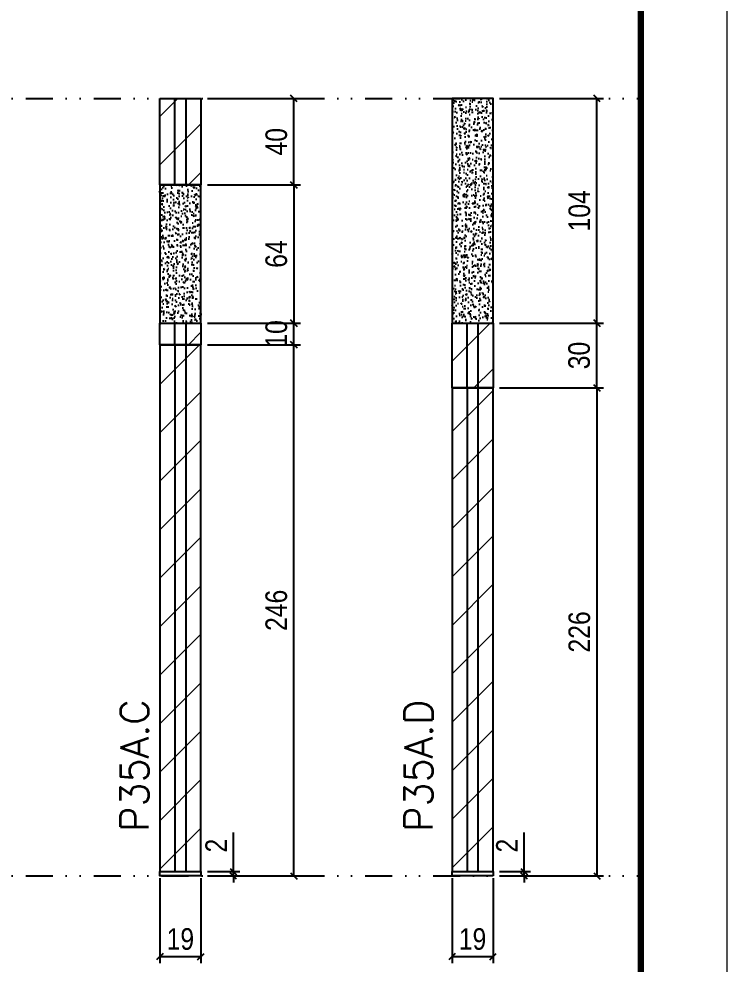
# Model space of a CAD drawing. Extents: x 2949 to 9203, y -16089 to 12527.
# Drawn here: x 4105.9 to 4434, y -11144.3 to -10706.6 of the extents above; entities that cross this region are included whole.
import ezdxf

# ---------------------------------------------------------------- set-up
doc = ezdxf.new("R2010")
doc.units = 0
doc.linetypes.add('DASHED', pattern=[0.75, 0.5, -0.25])
doc.linetypes.add('DIVIDE2', pattern=[0.625, 0.25, -0.125, 0, -0.125, 0, -0.125])
for name, color, linetype in [('COTA', 241, 'Continuous'), ('Nível', 160, 'Continuous'), ('Painéis', 200, 'Continuous'), ('SARR_2.2x7', 40, 'Continuous')]:
    doc.layers.add(name, color=color, linetype=linetype)
for name, color, linetype, lineweight in [('Folhas', 255, 'Continuous', 9), ('Hachura', 251, 'Continuous', 9), ('SARRAFO DE PRESSAO', 251, 'DASHED', 9), ('Texto Seção', 7, 'Continuous', 15)]:
    doc.layers.add(name, color=color, linetype=linetype, lineweight=lineweight)
doc.styles.add('COTA TECNICA', font='techl___.ttf', dxfattribs={"height": 10})
doc.styles.add('COTA TECNICA-50', font='techl___.ttf', dxfattribs={"height": 10})
doc.styles.add('REGUA-120', font='ROMANS.shx', dxfattribs={"height": 15})
doc.dimstyles.new('COTA PAINEL-50', dxfattribs={"dimtxt": 10, "dimasz": 3, "dimexe": 3, "dimexo": 3, "dimgap": 3, "dimtad": 1, "dimdec": 1, "dimzin": 12, "dimdsep": 46, "dimtxsty": 'COTA TECNICA-50', "dimblk1": 'OBLIQUE', "dimblk2": 'OBLIQUE', "dimsah": 1, "dimcen": 0.9, "dimclrd": 4, "dimclre": 4, "dimclrt": 240, "dimadec": 1, "dimazin": 3, "dimtfac": 1, "dimtdec": 1, "dimtmove": 0, "dimatfit": 3, "dimfxl": 1, "dimtolj": 1, "dimtzin": 12, "dimarcsym": 0})
doc.dimstyles.new('PAINEL', dxfattribs={"dimtxt": 10, "dimasz": 3, "dimexe": 3, "dimexo": 3, "dimgap": 3, "dimtad": 1, "dimdec": 1, "dimzin": 12, "dimdsep": 46, "dimtxsty": 'COTA TECNICA', "dimblk1": 'OBLIQUE', "dimblk2": 'OBLIQUE', "dimsah": 1, "dimcen": 0.9, "dimclrd": 4, "dimclre": 4, "dimclrt": 240, "dimadec": 1, "dimazin": 3, "dimtfac": 1, "dimtdec": 1, "dimtmove": 0, "dimatfit": 3, "dimfxl": 1, "dimtolj": 1, "dimtzin": 12, "dimarcsym": 0})
pattern_1 = [(45, (-127670.467, -38793.522), (-11.2253202, 11.2253202), [])]

# ---------------------------------------------------------------- blocks, each defined once
blk = doc.blocks.new('9999999999')
at = {"layer": 'Folhas'}
blk.add_lwpolyline([(98138.98, 34190.21), (99623.98, 34190.21), (99623.98, 35240.21), (98138.98, 35240.21)], close=True, dxfattribs=at)
at = {"layer": 'Folhas', "color": 30, "const_width": 3}
blk.add_lwpolyline([(98213.98, 34230.21), (99583.98, 34230.21), (99583.98, 35200.21), (98213.98, 35200.21)], close=True, dxfattribs=at)
blk = doc.blocks.new('_Oblique')
at = {"color": 0, "linetype": 'ByBlock', "lineweight": -2}
blk.add_line((-0.5, -0.5), (0.5, 0.5), dxfattribs=at)
blk = doc.blocks.new('*D2685')
at = {"layer": 'COTA', "color": 4, "lineweight": -2, "transparency": 16777216}
for p, q in [((4171.24, -11104.48), (4171.24, -11143.83)), ((4190.24, -11104.48), (4190.24, -11143.83)), ((4171.24, -11140.83), (4190.24, -11140.83))]:
    blk.add_line(p, q, dxfattribs=at)
at = {"layer": 'Defpoints', "color": 0, "transparency": 16777216}
for p in [(4171.24, -11101.48), (4190.24, -11101.48), (4190.24, -11140.83)]:
    blk.add_point(p, dxfattribs=at)
at = {"layer": 'COTA', "color": 4, "lineweight": -2, "transparency": 16777216, "xscale": 3, "yscale": 3, "zscale": 3, "rotation": 180}
blk.add_blockref('_Oblique', (4171.24, -11140.83), dxfattribs=at)
at = {"layer": 'COTA', "color": 4, "lineweight": -2, "transparency": 16777216, "xscale": 3, "yscale": 3, "zscale": 3}
blk.add_blockref('_Oblique', (4190.24, -11140.83), dxfattribs=at)
at = {"layer": 'COTA', "color": 240, "transparency": 16777216, "insert": (4180.74, -11132.74), "char_height": 10, "attachment_point": 5, "style": 'COTA TECNICA'}
blk.add_mtext('\\A1;19', dxfattribs=at)
blk = doc.blocks.new('*D2686')
at = {"layer": 'COTA', "color": 4, "lineweight": -2, "transparency": 16777216}
for p, q in [((4306.6, -11104.48), (4306.6, -11143.83)), ((4325.6, -11104.48), (4325.6, -11143.83)), ((4306.6, -11140.83), (4325.6, -11140.83))]:
    blk.add_line(p, q, dxfattribs=at)
at = {"layer": 'Defpoints', "color": 0, "transparency": 16777216}
for p in [(4306.6, -11101.48), (4325.6, -11101.48), (4325.6, -11140.83)]:
    blk.add_point(p, dxfattribs=at)
at = {"layer": 'COTA', "color": 4, "lineweight": -2, "transparency": 16777216, "xscale": 3, "yscale": 3, "zscale": 3, "rotation": 180}
blk.add_blockref('_Oblique', (4306.6, -11140.83), dxfattribs=at)
at = {"layer": 'COTA', "color": 4, "lineweight": -2, "transparency": 16777216, "xscale": 3, "yscale": 3, "zscale": 3}
blk.add_blockref('_Oblique', (4325.6, -11140.83), dxfattribs=at)
at = {"layer": 'COTA', "color": 240, "transparency": 16777216, "insert": (4316.1, -11132.74), "char_height": 10, "attachment_point": 5, "style": 'COTA TECNICA'}
blk.add_mtext('\\A1;19', dxfattribs=at)
blk = doc.blocks.new('*D2687')
at = {"layer": 'COTA', "color": 4, "lineweight": -2, "transparency": 16777216}
for p, q in [((4328.6, -10877.48), (4376.73, -10877.48)), ((4373.73, -10877.48), (4373.73, -11103.48)), ((4328.6, -11103.48), (4376.73, -11103.48))]:
    blk.add_line(p, q, dxfattribs=at)
at = {"layer": 'Defpoints', "color": 0, "transparency": 16777216}
for p in [(4325.6, -10877.48), (4325.6, -11103.48), (4373.73, -11103.48)]:
    blk.add_point(p, dxfattribs=at)
at = {"layer": 'COTA', "color": 4, "lineweight": -2, "transparency": 16777216, "xscale": 3, "yscale": 3, "zscale": 3}
for p, rotation in [((4373.73, -10877.48), 90), ((4373.73, -11103.48), 270)]:
    blk.add_blockref('_Oblique', p, dxfattribs=dict(at, rotation=rotation))
at = {"layer": 'COTA', "color": 240, "transparency": 16777216, "insert": (4365.62, -10990.48), "char_height": 10, "attachment_point": 5, "rotation": 90, "style": 'COTA TECNICA'}
blk.add_mtext('\\A1;226', dxfattribs=at)
blk = doc.blocks.new('*D2688')
at = {"layer": 'COTA', "color": 4, "lineweight": -2, "transparency": 16777216}
for p, q in [((4328.6, -10743.48), (4376.73, -10743.48)), ((4373.73, -10847.48), (4373.73, -10743.48)), ((4328.6, -10847.48), (4376.73, -10847.48))]:
    blk.add_line(p, q, dxfattribs=at)
at = {"layer": 'Defpoints', "color": 0, "transparency": 16777216}
for p in [(4325.6, -10743.48), (4373.73, -10743.48), (4325.6, -10847.48)]:
    blk.add_point(p, dxfattribs=at)
at = {"layer": 'COTA', "color": 4, "lineweight": -2, "transparency": 16777216, "xscale": 3, "yscale": 3, "zscale": 3}
for p, rotation in [((4373.73, -10743.48), 90), ((4373.73, -10847.48), 270)]:
    blk.add_blockref('_Oblique', p, dxfattribs=dict(at, rotation=rotation))
at = {"layer": 'COTA', "color": 240, "transparency": 16777216, "insert": (4365.62, -10795.48), "char_height": 10, "attachment_point": 5, "rotation": 90, "style": 'COTA TECNICA'}
blk.add_mtext('\\A1;104', dxfattribs=at)
blk = doc.blocks.new('*D2689')
at = {"layer": 'COTA', "color": 4, "lineweight": -2, "transparency": 16777216}
for p, q in [((4193.24, -10857.48), (4236.32, -10857.48)), ((4233.32, -11103.48), (4233.32, -10857.48)), ((4193.24, -11103.48), (4236.32, -11103.48))]:
    blk.add_line(p, q, dxfattribs=at)
at = {"layer": 'Defpoints', "color": 0, "transparency": 16777216}
for p in [(4190.24, -10857.48), (4233.32, -10857.48), (4190.24, -11103.48)]:
    blk.add_point(p, dxfattribs=at)
at = {"layer": 'COTA', "color": 4, "lineweight": -2, "transparency": 16777216, "xscale": 3, "yscale": 3, "zscale": 3}
for p, rotation in [((4233.32, -10857.48), 90), ((4233.32, -11103.48), 270)]:
    blk.add_blockref('_Oblique', p, dxfattribs=dict(at, rotation=rotation))
at = {"layer": 'COTA', "color": 240, "transparency": 16777216, "insert": (4225.22, -10980.48), "char_height": 10, "attachment_point": 5, "rotation": 90, "style": 'COTA TECNICA'}
blk.add_mtext('\\A1;246', dxfattribs=at)
blk = doc.blocks.new('*D2690')
at = {"layer": 'COTA', "color": 4, "lineweight": -2, "transparency": 16777216}
for p, q in [((4205.32, -11101.48), (4205.32, -11083.37)), ((4193.24, -11101.48), (4208.32, -11101.48)), ((4193.24, -11103.48), (4208.32, -11103.48)), ((4205.32, -11103.48), (4205.32, -11101.48)), ((4205.32, -11103.48), (4205.32, -11106.48))]:
    blk.add_line(p, q, dxfattribs=at)
at = {"layer": 'Defpoints', "color": 0, "transparency": 16777216}
for p in [(4190.24, -11101.48), (4190.24, -11103.48), (4205.32, -11101.48)]:
    blk.add_point(p, dxfattribs=at)
at = {"layer": 'COTA', "color": 4, "lineweight": -2, "transparency": 16777216, "xscale": 3, "yscale": 3, "zscale": 3}
for p, rotation in [((4205.32, -11101.48), 270), ((4205.32, -11103.48), 90)]:
    blk.add_blockref('_Oblique', p, dxfattribs=dict(at, rotation=rotation))
at = {"layer": 'COTA', "color": 240, "transparency": 16777216, "insert": (4197.32, -11089.43), "char_height": 10, "attachment_point": 5, "rotation": 90, "style": 'COTA TECNICA-50'}
blk.add_mtext('\\A1;2', dxfattribs=at)
blk = doc.blocks.new('*D2705')
at = {"layer": 'COTA', "color": 4, "linetype": 'ByBlock', "lineweight": -2, "transparency": 16777216}
for p, q in [((4193.24, -10783.48), (4236.32, -10783.48)), ((4233.32, -10783.48), (4233.32, -10847.48)), ((4193.24, -10847.48), (4236.32, -10847.48))]:
    blk.add_line(p, q, dxfattribs=at)
at = {"layer": 'Defpoints', "color": 0, "linetype": 'ByBlock', "transparency": 16777216}
for p in [(4190.24, -10783.48), (4190.24, -10847.48), (4233.32, -10847.48)]:
    blk.add_point(p, dxfattribs=at)
at = {"layer": 'COTA', "color": 4, "linetype": 'ByBlock', "lineweight": -2, "transparency": 16777216, "xscale": 3, "yscale": 3, "zscale": 3}
for p, rotation in [((4233.32, -10783.48), 90), ((4233.32, -10847.48), 270)]:
    blk.add_blockref('_Oblique', p, dxfattribs=dict(at, rotation=rotation))
at = {"layer": 'COTA', "color": 240, "linetype": 'ByBlock', "transparency": 16777216, "insert": (4225.22, -10815.48), "char_height": 10, "attachment_point": 5, "rotation": 90, "style": 'COTA TECNICA'}
blk.add_mtext('\\A1;64', dxfattribs=at)
blk = doc.blocks.new('*D2706')
at = {"layer": 'COTA', "color": 4, "linetype": 'ByBlock', "lineweight": -2, "transparency": 16777216}
for p, q in [((4340.01, -11101.48), (4340.01, -11083.37)), ((4328.6, -11101.48), (4343.01, -11101.48)), ((4328.6, -11103.48), (4343.01, -11103.48)), ((4340.01, -11103.48), (4340.01, -11101.48)), ((4340.01, -11103.48), (4340.01, -11106.48))]:
    blk.add_line(p, q, dxfattribs=at)
at = {"layer": 'Defpoints', "color": 0, "linetype": 'ByBlock', "transparency": 16777216}
for p in [(4325.6, -11101.48), (4325.6, -11103.48), (4340.01, -11101.48)]:
    blk.add_point(p, dxfattribs=at)
at = {"layer": 'COTA', "color": 4, "linetype": 'ByBlock', "lineweight": -2, "transparency": 16777216, "xscale": 3, "yscale": 3, "zscale": 3}
for p, rotation in [((4340.01, -11101.48), 270), ((4340.01, -11103.48), 90)]:
    blk.add_blockref('_Oblique', p, dxfattribs=dict(at, rotation=rotation))
at = {"layer": 'COTA', "color": 240, "linetype": 'ByBlock', "transparency": 16777216, "insert": (4332.01, -11089.43), "char_height": 10, "attachment_point": 5, "rotation": 90, "style": 'COTA TECNICA'}
blk.add_mtext('\\A1;2', dxfattribs=at)
blk = doc.blocks.new('*D2723')
at = {"layer": 'COTA', "color": 4, "lineweight": -2, "transparency": 16777216}
for p, q in [((4193.24, -10743.48), (4236.32, -10743.48)), ((4233.32, -10783.48), (4233.32, -10743.48)), ((4193.24, -10783.48), (4236.32, -10783.48))]:
    blk.add_line(p, q, dxfattribs=at)
at = {"layer": 'Defpoints', "color": 0, "transparency": 16777216}
for p in [(4190.24, -10743.48), (4233.32, -10743.48), (4190.24, -10783.48)]:
    blk.add_point(p, dxfattribs=at)
at = {"layer": 'COTA', "color": 4, "lineweight": -2, "transparency": 16777216, "xscale": 3, "yscale": 3, "zscale": 3}
for p, rotation in [((4233.32, -10743.48), 90), ((4233.32, -10783.48), 270)]:
    blk.add_blockref('_Oblique', p, dxfattribs=dict(at, rotation=rotation))
at = {"layer": 'COTA', "color": 240, "transparency": 16777216, "insert": (4225.22, -10763.48), "char_height": 10, "attachment_point": 5, "rotation": 90, "style": 'COTA TECNICA'}
blk.add_mtext('\\A1;40', dxfattribs=at)
blk = doc.blocks.new('*D2724')
at = {"layer": 'COTA', "color": 4, "lineweight": -2, "transparency": 16777216}
for p, q in [((4328.6, -10847.48), (4376.73, -10847.48)), ((4373.73, -10877.48), (4373.73, -10847.48)), ((4328.6, -10877.48), (4376.73, -10877.48))]:
    blk.add_line(p, q, dxfattribs=at)
at = {"layer": 'Defpoints', "color": 0, "transparency": 16777216}
for p in [(4325.6, -10847.48), (4373.73, -10847.48), (4325.6, -10877.48)]:
    blk.add_point(p, dxfattribs=at)
at = {"layer": 'COTA', "color": 4, "lineweight": -2, "transparency": 16777216, "xscale": 3, "yscale": 3, "zscale": 3}
for p, rotation in [((4373.73, -10847.48), 90), ((4373.73, -10877.48), 270)]:
    blk.add_blockref('_Oblique', p, dxfattribs=dict(at, rotation=rotation))
at = {"layer": 'COTA', "color": 240, "transparency": 16777216, "insert": (4365.51, -10862.48), "char_height": 10, "attachment_point": 5, "rotation": 90, "style": 'COTA TECNICA'}
blk.add_mtext('\\A1;30', dxfattribs=at)
blk = doc.blocks.new('*D3430')
at = {"layer": 'COTA', "color": 4, "lineweight": -2, "transparency": 16777216}
for p, q in [((4193.24, -10847.48), (4236.32, -10847.48)), ((4233.32, -10857.48), (4233.32, -10847.48)), ((4193.24, -10857.48), (4236.32, -10857.48))]:
    blk.add_line(p, q, dxfattribs=at)
at = {"layer": 'Defpoints', "color": 0, "transparency": 16777216}
for p in [(4190.24, -10847.48), (4233.32, -10847.48), (4190.24, -10857.48)]:
    blk.add_point(p, dxfattribs=at)
at = {"layer": 'COTA', "color": 4, "lineweight": -2, "transparency": 16777216, "xscale": 3, "yscale": 3, "zscale": 3}
for p, rotation in [((4233.32, -10847.48), 90), ((4233.32, -10857.48), 270)]:
    blk.add_blockref('_Oblique', p, dxfattribs=dict(at, rotation=rotation))
at = {"layer": 'COTA', "color": 240, "transparency": 16777216, "insert": (4225.22, -10852.48), "char_height": 10, "attachment_point": 5, "rotation": 90, "style": 'COTA TECNICA'}
blk.add_mtext('\\A1;10', dxfattribs=at)

msp = doc.modelspace()

# ---------------------------------------------------------------- hatches: boundary and pattern name
at = {"layer": 'COTA', "linetype": 'ByBlock'}
h = msp.add_hatch(dxfattribs=at)
h.set_pattern_fill('AR-CONC', color=256, scale=0.03)
h.set_pattern_definition([(50, (-127613.679, -38810.522), (5.46554007, -0.47817257), [0.5715, -6.2865]), (355, (-127613.679, -38810.522), (-1.05730264, 5.73170536), [0.4572, -5.02921753]), (100.4514447, (-127613.2237, -38810.562), (4.40823741, 5.25353256), [0.48570026, -5.34270734]), (46.1842, (-127613.679, -38808.998), (8.13237123, -1.26126984), [0.85725, -9.42975]), (96.6355576, (-127613.0015, -38809.103), (7.122124, 7.42278374), [0.7285507, -8.01406824]), (351.184151, (-127613.679, -38808.998), (7.122124, 7.42278374), [0.685799, -7.54379196]), (21, (-127612.917, -38809.379), (4.54843174, -3.06795595), [0.5715, -6.2865]), (326, (-127612.917, -38809.379), (1.85406085, 5.52563898), [0.4572, -5.0292]), (71.451445, (-127612.538, -38809.6347), (6.40249258, 2.45768307), [0.48570026, -5.34269813]), (37.5, (-127613.6792, -38810.522), (0.092658098, 2.536651166), [0, -4.96824, 0, -5.1054, 0, -5.04825]), (7.5, (-127613.6792, -38810.522), (2.004589875, 3.005417245), [0, -2.91084, 0, -4.85394, 0, -1.92405]), (327.5, (-127615.3784, -38810.522), (4.067717855, -0.17186232), [0, -1.905, 0, -5.9436, 0, -7.8867]), (317.5, (-127616.1404, -38810.522), (4.44387544, 0.76279473), [0, -2.4765, 0, -3.94716, 0, -5.6007])])
h.paths.add_polyline_path([(4306.6, -10847.48), (4325.6, -10847.48), (4325.6, -10743.48), (4306.6, -10743.48)])
h = msp.add_hatch(dxfattribs=at)
h.set_pattern_fill('AR-CONC', color=256, scale=0.03)
h.set_pattern_definition([(50, (-127553.8665, -38849.522), (5.46554007, -0.47817257), [0.5715, -6.2865]), (355, (-127553.8665, -38849.522), (-1.05730264, 5.73170536), [0.4572, -5.02921753]), (100.4514447, (-127553.411, -38849.562), (4.40823741, 5.25353256), [0.48570026, -5.34270734]), (46.1842, (-127553.8665, -38847.998), (8.13237123, -1.26126984), [0.85725, -9.42975]), (96.6355576, (-127553.189, -38848.103), (7.122124, 7.42278374), [0.7285507, -8.01406824]), (351.184151, (-127553.8665, -38847.998), (7.122124, 7.42278374), [0.685799, -7.54379196]), (21, (-127553.1045, -38848.379), (4.54843174, -3.06795595), [0.5715, -6.2865]), (326, (-127553.1045, -38848.379), (1.85406085, 5.52563898), [0.4572, -5.0292]), (71.451445, (-127552.7255, -38848.6347), (6.40249258, 2.45768307), [0.48570026, -5.34269813]), (37.5, (-127553.8665, -38849.522), (0.092658098, 2.536651166), [0, -4.96824, 0, -5.1054, 0, -5.04825]), (7.5, (-127553.8665, -38849.522), (2.004589875, 3.005417245), [0, -2.91084, 0, -4.85394, 0, -1.92405]), (327.5, (-127555.5657, -38849.522), (4.067717855, -0.17186232), [0, -1.905, 0, -5.9436, 0, -7.8867]), (317.5, (-127556.3277, -38849.522), (4.44387544, 0.76279473), [0, -2.4765, 0, -3.94716, 0, -5.6007])])
h.paths.add_polyline_path([(4171.49, -10847.48), (4190.49, -10847.48), (4189.99, -10783.48), (4170.99, -10783.48)])
at = {"layer": 'Hachura'}
h = msp.add_hatch(dxfattribs=at)
h.set_pattern_fill('ANSI31', color=256, scale=5)
h.set_pattern_definition([(45, (0, 74), (-11.22532, 11.22532), [])])
h.paths.add_polyline_path([(4171.24, -10783.48), (4190.24, -10783.48), (4190.24, -10743.48), (4171.24, -10743.48)])
h = msp.add_hatch(dxfattribs=at)
h.set_pattern_fill('ANSI31', color=256, scale=5)
h.paths.add_polyline_path([(4190.24, -10847.48), (4171.24, -10847.48), (4171.24, -10857.48), (4190.24, -10857.48)])
h = msp.add_hatch(dxfattribs=at)
h.set_pattern_fill('ANSI31', color=256, scale=5)
h.set_pattern_definition([(45, (0, -40), (-11.22532, 11.22532), [])])
h.paths.add_polyline_path([(4325.6, -10847.48), (4306.6, -10847.48), (4306.6, -10877.48), (4325.6, -10877.48)])
at = {"layer": 'Hachura', "linetype": 'ByBlock'}
h = msp.add_hatch(dxfattribs=at)
h.set_pattern_fill('ANSI31', color=256, scale=5)
h.set_pattern_definition(pattern_1)
h.paths.add_polyline_path([(4190.24, -10857.48), (4171.24, -10857.48), (4171.24, -11101.48), (4190.24, -11101.48)])
h = msp.add_hatch(dxfattribs=at)
h.set_pattern_fill('ANSI31', color=256, scale=5)
h.set_pattern_definition(pattern_1)
h.paths.add_polyline_path([(4325.6, -10877.48), (4306.6, -10877.48), (4306.6, -11101.48), (4325.6, -11101.48)])

# ---------------------------------------------------------------- linework, layer by layer
at = {"layer": 'COTA', "linetype": 'ByBlock'}
for points in [[(4306.6, -10847.48), (4325.6, -10847.48), (4325.6, -10743.48), (4306.6, -10743.48)], [(4171.24, -10847.48), (4190.24, -10847.48), (4190.24, -10783.48), (4171.24, -10783.48)]]:
    msp.add_lwpolyline(points, close=True, dxfattribs=at)
at = {"layer": 'Nível', "color": 4, "linetype": 'DIVIDE2', "ltscale": 50}
for p, q in [((3322.9, -10743.48), (4394.03, -10743.48)), ((3322.9, -11103.48), (4394.03, -11103.48))]:
    msp.add_line(p, q, dxfattribs=at)
at = {"layer": 'Painéis'}
for p, q in [((4171.24, -10743.48), (4190.24, -10743.48)), ((4171.24, -10783.48), (4171.24, -10743.48)), ((4190.24, -10743.48), (4190.24, -10783.48)), ((4190.24, -10783.48), (4171.24, -10783.48)), ((4171.24, -10847.48), (4190.24, -10847.48)), ((4171.24, -10857.48), (4171.24, -10847.48)), ((4190.24, -10847.48), (4190.24, -10857.48)), ((4306.6, -10847.48), (4325.6, -10847.48)), ((4306.6, -10877.48), (4306.6, -10847.48)), ((4325.6, -10847.48), (4325.6, -10877.48)), ((4190.24, -10857.48), (4171.24, -10857.48)), ((4325.6, -10877.48), (4306.6, -10877.48)), ((4306.6, -10877.48), (4306.6, -11101.48)), ((4306.6, -10877.48), (4325.6, -10877.48)), ((4325.6, -10877.48), (4306.6, -10877.48)), ((4325.6, -11101.48), (4325.6, -10877.48)), ((4306.6, -11101.48), (4325.6, -11101.48)), ((4306.6, -11101.48), (4325.6, -11101.48)), ((4306.6, -11103.48), (4306.6, -11101.48)), ((4325.6, -11103.48), (4306.6, -11103.48)), ((4325.6, -11101.48), (4325.6, -11103.48))]:
    msp.add_line(p, q, dxfattribs=at)
for points in [[(4171.24, -10783.48), (4190.24, -10783.48), (4190.24, -10783.48), (4171.24, -10783.48)], [(4171.24, -11101.48), (4190.24, -11101.48), (4190.24, -10857.48), (4171.24, -10857.48)], [(4171.24, -10857.48), (4190.24, -10857.48), (4190.24, -10857.48), (4171.24, -10857.48)], [(4171.24, -11101.48), (4190.24, -11101.48), (4190.24, -11103.48), (4171.24, -11103.48)]]:
    msp.add_lwpolyline(points, close=True, dxfattribs=at)
at = {"layer": 'SARR_2.2x7'}
for p, q in [((4178.24, -10783.48), (4178.24, -10743.48)), ((4183.24, -10743.48), (4183.24, -10783.48)), ((4178.24, -10857.48), (4178.24, -10847.48)), ((4183.24, -10847.48), (4183.24, -10857.48)), ((4313.6, -10877.48), (4313.6, -10847.48)), ((4318.6, -10847.48), (4318.6, -10877.48)), ((4178.24, -10857.48), (4178.24, -11101.48)), ((4183.24, -10857.48), (4183.24, -11101.48)), ((4313.6, -10877.48), (4313.6, -11101.48)), ((4318.6, -10877.48), (4318.6, -11101.48))]:
    msp.add_line(p, q, dxfattribs=at)

# ---------------------------------------------------------------- block references
at = {"layer": 'SARRAFO DE PRESSAO', "color": 6, "linetype": 'ByBlock'}
msp.add_blockref('9999999999', (-95189.94, -45684.97), dxfattribs=at)

# ---------------------------------------------------------------- texts
at = {"layer": 'Texto Seção', "char_height": 13, "width": 285.3299, "attachment_point": 7, "rotation": 90, "style": 'REGUA-120'}
for s, insert in [('P35A.C', (4165.94, -11083.02)), ('P35A.D', (4297.5, -11083.02))]:
    msp.add_mtext(s, dxfattribs=dict(at, insert=insert))

# ---------------------------------------------------------------- dimensions: what is measured, and where the dimension line sits
at = {"layer": 'COTA'}
for base, p1, p2, picture, middle in [((4233.32, -10743.48), (4190.24, -10783.48), (4190.24, -10743.48), '*D2723', (4225.22, -10763.48)), ((4373.73, -10847.48), (4325.6, -10877.48), (4325.6, -10847.48), '*D2724', (4365.51, -10862.48))]:
    dim = msp.add_linear_dim(base=base, p1=p1, p2=p2, angle=90, dimstyle='PAINEL', dxfattribs=at)
    dim.commit()
    dim.dimension.update_dxf_attribs({"geometry": picture, "text_midpoint": middle})
for base, p1, p2, picture, middle in [((4373.73, -10743.48), (4325.6, -10847.48), (4325.6, -10743.48), '*D2688', (4365.62, -10795.48)), ((4233.32, -10857.48), (4190.24, -11103.48), (4190.24, -10857.48), '*D2689', (4225.22, -10980.48)), ((4373.73, -11103.48), (4325.6, -10877.48), (4325.6, -11103.48), '*D2687', (4365.62, -10990.48))]:
    dim = msp.add_linear_dim(base=base, p1=p1, p2=p2, angle=90, dimstyle='PAINEL', override={"dimarcsym": 2}, dxfattribs=at)
    dim.commit()
    dim.dimension.update_dxf_attribs({"geometry": picture, "text_midpoint": middle})
at = {"layer": 'COTA', "linetype": 'ByBlock'}
for base, p1, p2, picture, middle in [((4233.32, -10847.48), (4190.24, -10783.48), (4190.24, -10847.48), '*D2705', (4225.22, -10815.48)), ((4340.01, -11101.48), (4325.6, -11103.48), (4325.6, -11101.48), '*D2706', (4332.01, -11089.43))]:
    dim = msp.add_linear_dim(base=base, p1=p1, p2=p2, angle=90, dimstyle='PAINEL', dxfattribs=at)
    dim.commit()
    dim.dimension.update_dxf_attribs({"geometry": picture, "text_midpoint": middle})
at = {"layer": 'COTA'}
for base, p1, p2, dimstyle, picture, middle in [((4233.32, -10847.48), (4190.24, -10857.48), (4190.24, -10847.48), 'PAINEL', '*D3430', (4233.32, -10852.48)), ((4205.32, -11101.48), (4190.24, -11103.48), (4190.24, -11101.48), 'COTA PAINEL-50', '*D2690', (4205.32, -11089.43))]:
    dim = msp.add_linear_dim(base=base, p1=p1, p2=p2, angle=90, dimstyle=dimstyle, dxfattribs=at)
    dim.commit()
    dim.dimension.update_dxf_attribs({"geometry": picture, "text_midpoint": middle, "dimtype": 160})
for base, p1, p2, picture, middle in [((4190.24, -11140.83), (4171.24, -11101.48), (4190.24, -11101.48), '*D2685', (4180.74, -11132.74)), ((4325.6, -11140.83), (4306.6, -11101.48), (4325.6, -11101.48), '*D2686', (4316.1, -11132.74))]:
    dim = msp.add_linear_dim(base=base, p1=p1, p2=p2, dimstyle='PAINEL', override={"dimarcsym": 2}, dxfattribs=at)
    dim.commit()
    dim.dimension.update_dxf_attribs({"geometry": picture, "text_midpoint": middle})

doc.saveas('drawing.dxf')
